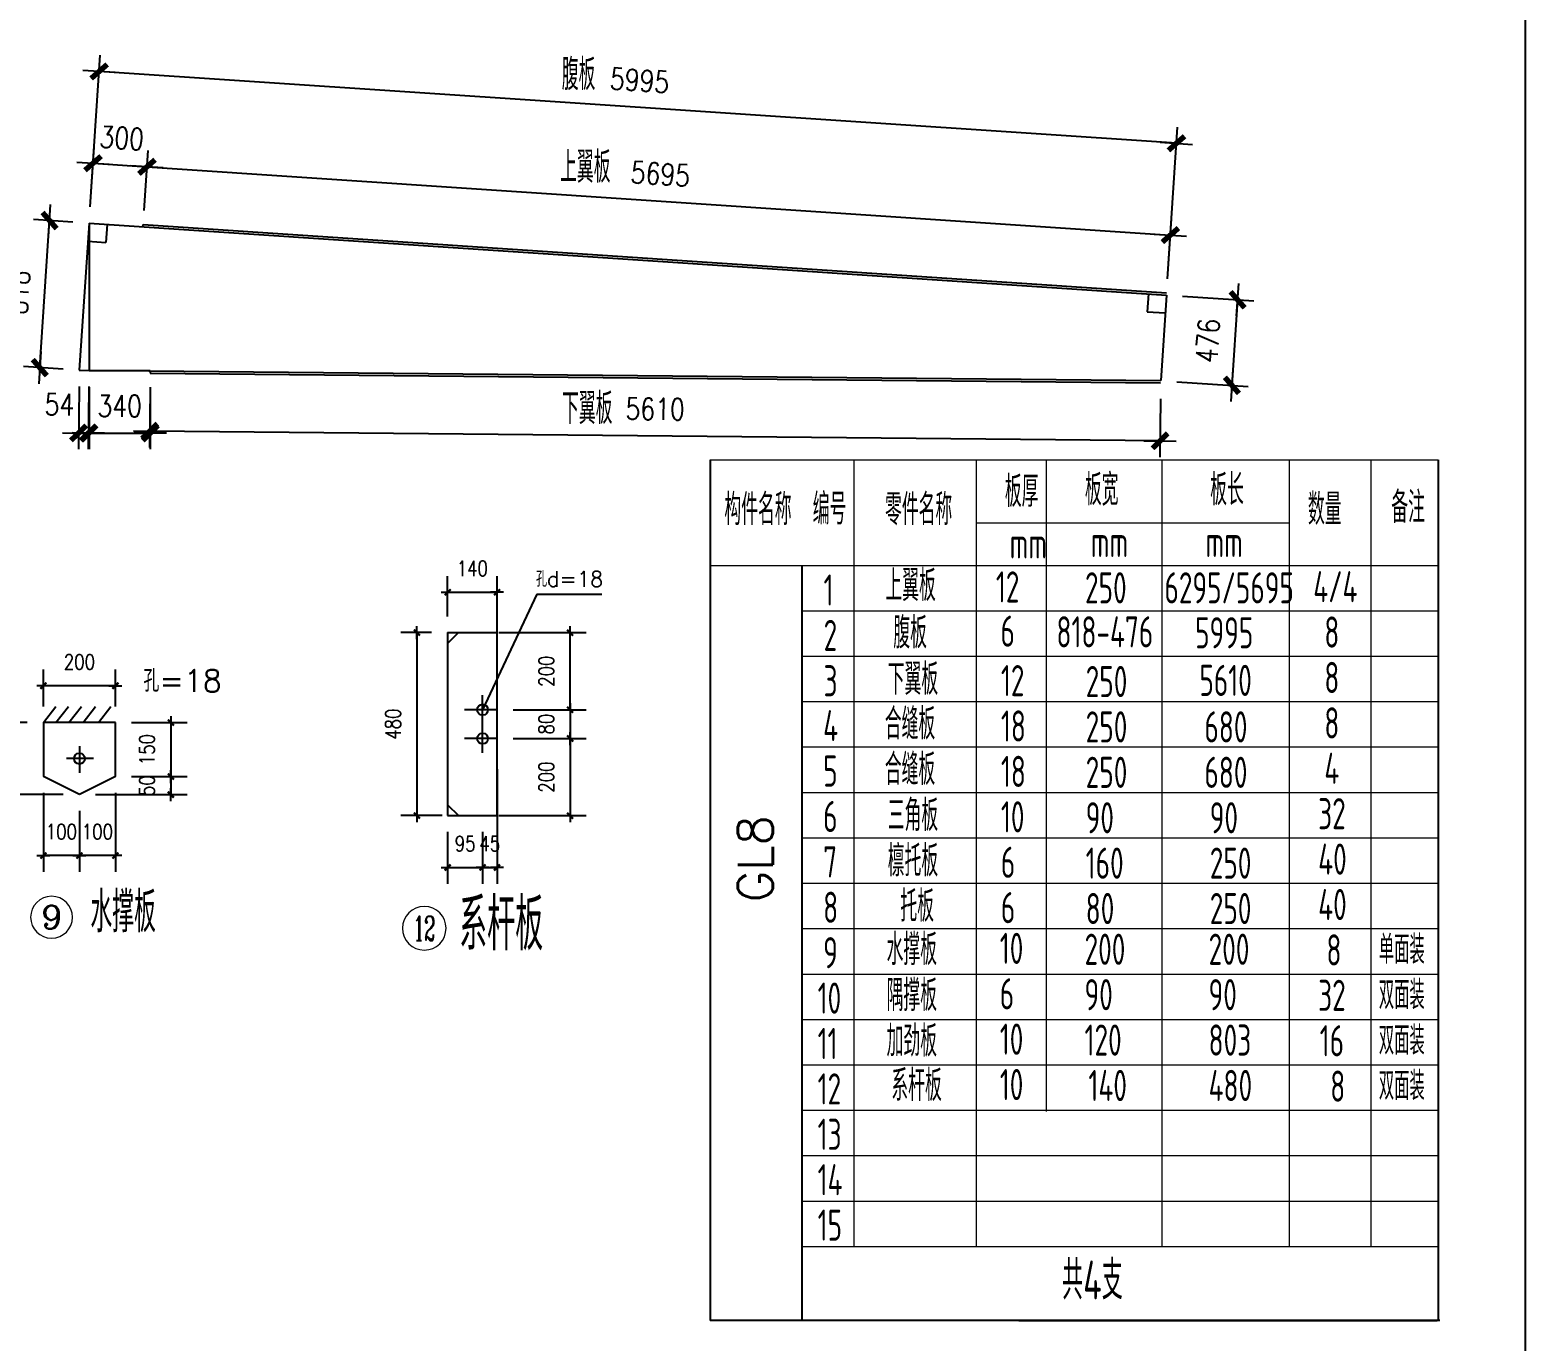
# Model space of a CAD drawing. Header units: millimetres. Extents: x 2451220 to 4527627, y -5186613 to -1639140.
# Drawn here: x 2508546 to 2516847, y -1797268 to -1789991 of the extents above; entities that cross this region are included whole.
import ezdxf
from ezdxf.enums import TextEntityAlignment as Align

# ---------------------------------------------------------------- set-up
doc = ezdxf.new("R2010")
doc.units = ezdxf.units.MM
doc.header["$LTSCALE"] = 1000
doc.header["$PDMODE"] = 34
doc.linetypes.add('CENTER', pattern=[50.8, 31.75, -6.35, 6.35, -6.35])
doc.layers.add('轴线层', color=1, linetype='CENTER', lineweight=15)
doc.layers.add('钢架', color=7, linetype='Continuous', lineweight=25)
doc.styles.add('COMPLEX', font='COMPLEX')
doc.styles.add('DIM_FONT', font='simplex.shx', dxfattribs={"width": 0.8, "bigfont": 'hztxt.shx'})
doc.styles.add('hz', font='gbenor.shx', dxfattribs={"width": 0.75, "height": 100, "bigfont": 'gbcbig.shx'})
doc.styles.get("Standard").update_dxf_attribs({"font": 'txt', "bigfont": 'gbcbig.shx'})
doc.dimstyles.new('WGH(1)', dxfattribs={"dimscale": 1.2, "dimtxt": 100, "dimasz": 0.5, "dimexe": 75, "dimexo": 75, "dimgap": 75, "dimtad": 1, "dimdec": 0, "dimzin": 0, "dimdsep": 46, "dimtxsty": 'DIM_FONT', "dimblk1": '_DIMX', "dimblk2": '_DIMX', "dimsah": 1, "dimcen": 0.09, "dimclrd": 3, "dimclre": 3, "dimclrt": 7, "dimadec": 0, "dimazin": 0, "dimtfac": 1, "dimtdec": 0, "dimtix": 1, "dimtmove": 2, "dimatfit": 3, "dimldrblk": '_DIMX', "dimfxl": 1, "dimtolj": 1, "dimtzin": 0, "dimarcsym": 0})
doc.dimstyles.new('WGH(2)', dxfattribs={"dimscale": 1.2, "dimtxt": 100, "dimasz": 0.5, "dimexe": 75, "dimexo": 75, "dimgap": 75, "dimtad": 1, "dimdec": 0, "dimlfac": 0.5, "dimzin": 0, "dimdsep": 46, "dimtxsty": 'DIM_FONT', "dimblk1": '_DIMX', "dimblk2": '_DIMX', "dimsah": 1, "dimcen": 0.09, "dimclrd": 3, "dimclre": 3, "dimclrt": 7, "dimadec": 0, "dimazin": 0, "dimtfac": 1, "dimtdec": 0, "dimtix": 1, "dimtmove": 2, "dimatfit": 3, "dimldrblk": '_DIMX', "dimfxl": 1, "dimtolj": 1, "dimtzin": 0, "dimarcsym": 0})

# ---------------------------------------------------------------- blocks, each defined once
blk = doc.blocks.new('_DIMX')
blk.add_line((-150, 0), (150, 0))
at = {"const_width": 50}
blk.add_lwpolyline([(-70, -70), (70, 70)], dxfattribs=at)
blk = doc.blocks.new('*D3052')
at = {"color": 3, "lineweight": -2}
for p, q in [((2508620.9, -1793744.9), (2508620.9, -1793540.5)), ((2509020.9, -1793744.9), (2509020.9, -1793540.5)), ((2509020.7, -1793630.5), (2508621.1, -1793630.5))]:
    blk.add_line(p, q, dxfattribs=at)
at = {"layer": 'Defpoints', "color": 0}
for p in [(2508620.9, -1793630.5), (2508620.9, -1793834.9), (2509020.9, -1793834.9)]:
    blk.add_point(p, dxfattribs=at)
at = {"color": 3, "lineweight": -2, "xscale": 0.24, "yscale": 0.24, "zscale": 0.24, "rotation": 180}
blk.add_blockref('_DIMX', (2508620.9, -1793630.5), dxfattribs=at)
at = {"color": 3, "lineweight": -2, "xscale": 0.24, "yscale": 0.24, "zscale": 0.24}
blk.add_blockref('_DIMX', (2509020.9, -1793630.5), dxfattribs=at)
at = {"color": 7, "insert": (2508820.9, -1793498.5), "char_height": 84, "attachment_point": 5, "style": 'DIM_FONT'}
blk.add_mtext('\\A1;200', dxfattribs=at)
blk = doc.blocks.new('*D3053')
at = {"color": 3, "lineweight": -2}
for p, q in [((2509110.9, -1793834.9), (2509418.5, -1793834.9)), ((2509328.5, -1793834.7), (2509328.5, -1793834.4)), ((2509328.5, -1793834.9), (2509328.5, -1794134.9)), ((2509110.9, -1794134.9), (2509418.5, -1794134.9)), ((2509328.5, -1794135.2), (2509328.5, -1794135.4))]:
    blk.add_line(p, q, dxfattribs=at)
at = {"layer": 'Defpoints', "color": 0}
for p in [(2509020.9, -1793834.9), (2509020.9, -1794134.9), (2509328.5, -1794134.9)]:
    blk.add_point(p, dxfattribs=at)
at = {"color": 3, "lineweight": -2, "xscale": 0.24, "yscale": 0.24, "zscale": 0.24}
for p, rotation in [((2509328.5, -1793834.9), 270), ((2509328.5, -1794134.9), 90)]:
    blk.add_blockref('_DIMX', p, dxfattribs=dict(at, rotation=rotation))
at = {"color": 7, "insert": (2509196.5, -1793984.9), "char_height": 84, "attachment_point": 5, "rotation": 90, "style": 'DIM_FONT'}
blk.add_mtext('\\A1;150', dxfattribs=at)
blk = doc.blocks.new('*D3054')
at = {"color": 3, "lineweight": -2}
for p, q in [((2509110.9, -1794134.9), (2509418.5, -1794134.9)), ((2509328.5, -1794134.7), (2509328.5, -1794134.4)), ((2509328.5, -1794134.9), (2509328.5, -1794234.9)), ((2508910.9, -1794234.9), (2509418.5, -1794234.9)), ((2509328.5, -1794235.2), (2509328.5, -1794235.4))]:
    blk.add_line(p, q, dxfattribs=at)
at = {"layer": 'Defpoints', "color": 0}
for p in [(2509020.9, -1794134.9), (2508820.9, -1794234.9), (2509328.5, -1794234.9)]:
    blk.add_point(p, dxfattribs=at)
at = {"color": 3, "lineweight": -2, "xscale": 0.24, "yscale": 0.24, "zscale": 0.24}
for p, rotation in [((2509328.5, -1794134.9), 270), ((2509328.5, -1794234.9), 90)]:
    blk.add_blockref('_DIMX', p, dxfattribs=dict(at, rotation=rotation))
at = {"color": 7, "insert": (2509196.5, -1794184.9), "char_height": 84, "attachment_point": 5, "rotation": 90, "style": 'DIM_FONT'}
blk.add_mtext('\\A1;50', dxfattribs=at)
blk = doc.blocks.new('*D3055')
at = {"color": 3, "lineweight": -2}
for p, q in [((2508530.9, -1793834.9), (2508242.1, -1793834.9)), ((2508332.1, -1793835.2), (2508332.1, -1794234.7)), ((2508730.9, -1794234.9), (2508242.1, -1794234.9))]:
    blk.add_line(p, q, dxfattribs=at)
at = {"layer": 'Defpoints', "color": 0}
for p in [(2508620.9, -1793834.9), (2508332.1, -1794234.9), (2508820.9, -1794234.9)]:
    blk.add_point(p, dxfattribs=at)
at = {"color": 3, "lineweight": -2, "xscale": 0.24, "yscale": 0.24, "zscale": 0.24}
for p, rotation in [((2508332.1, -1793834.9), 90), ((2508332.1, -1794234.9), 270)]:
    blk.add_blockref('_DIMX', p, dxfattribs=dict(at, rotation=rotation))
at = {"color": 7, "insert": (2508200.1, -1794034.9), "char_height": 84, "attachment_point": 5, "rotation": 90, "style": 'DIM_FONT'}
blk.add_mtext('\\A1;200', dxfattribs=at)
blk = doc.blocks.new('*D990')
at = {"color": 3, "lineweight": -2}
for p, q in [((2509020.9, -1794224.9), (2509020.9, -1794662.6)), ((2508820.9, -1794324.9), (2508820.9, -1794662.6)), ((2508820.7, -1794572.6), (2508820.4, -1794572.6)), ((2509020.9, -1794572.6), (2508820.9, -1794572.6)), ((2509021.1, -1794572.6), (2509021.4, -1794572.6))]:
    blk.add_line(p, q, dxfattribs=at)
at = {"layer": 'Defpoints', "color": 0}
for p in [(2509020.9, -1794134.9), (2508820.9, -1794234.9), (2508820.9, -1794572.6)]:
    blk.add_point(p, dxfattribs=at)
at = {"color": 3, "lineweight": -2, "xscale": 0.24, "yscale": 0.24, "zscale": 0.24}
blk.add_blockref('_DIMX', (2508820.9, -1794572.6), dxfattribs=at)
at = {"color": 3, "lineweight": -2, "xscale": 0.24, "yscale": 0.24, "zscale": 0.24, "rotation": 180}
blk.add_blockref('_DIMX', (2509020.9, -1794572.6), dxfattribs=at)
at = {"color": 7, "insert": (2508920.9, -1794440.6), "char_height": 84, "attachment_point": 5, "style": 'DIM_FONT'}
blk.add_mtext('\\A1;100', dxfattribs=at)
blk = doc.blocks.new('*D991')
at = {"color": 3, "lineweight": -2}
for p, q in [((2508620.9, -1794224.9), (2508620.9, -1794662.6)), ((2508820.9, -1794324.9), (2508820.9, -1794662.6)), ((2508620.7, -1794572.6), (2508620.4, -1794572.6)), ((2508820.9, -1794572.6), (2508620.9, -1794572.6)), ((2508821.1, -1794572.6), (2508821.4, -1794572.6))]:
    blk.add_line(p, q, dxfattribs=at)
at = {"layer": 'Defpoints', "color": 0}
for p in [(2508620.9, -1794134.9), (2508820.9, -1794234.9), (2508620.9, -1794572.6)]:
    blk.add_point(p, dxfattribs=at)
at = {"color": 3, "lineweight": -2, "xscale": 0.24, "yscale": 0.24, "zscale": 0.24}
blk.add_blockref('_DIMX', (2508620.9, -1794572.6), dxfattribs=at)
at = {"color": 3, "lineweight": -2, "xscale": 0.24, "yscale": 0.24, "zscale": 0.24, "rotation": 180}
blk.add_blockref('_DIMX', (2508820.9, -1794572.6), dxfattribs=at)
at = {"color": 7, "insert": (2508720.9, -1794440.6), "char_height": 84, "attachment_point": 5, "style": 'DIM_FONT'}
blk.add_mtext('\\A1;100', dxfattribs=at)
blk = doc.blocks.new('轴线标号')
at = {"lineweight": 13}
blk.add_circle((0, 0), 0.5, dxfattribs=at)
at = {"layer": '钢架', "lineweight": 13, "style": 'COMPLEX', "width": 1.041667}
blk.add_attdef('A', text='', height=0.56, dxfattribs=at).set_placement((-0.25, -0.28), (0.25, -0.28), align=Align.FIT)
blk = doc.blocks.new('*D992')
at = {"color": 3, "lineweight": -2}
for p, q in [((2510775.3, -1793335.8), (2510604.5, -1793335.8)), ((2510694.5, -1793336.1), (2510694.5, -1794351.2)), ((2510835.3, -1794351.5), (2510604.5, -1794351.5))]:
    blk.add_line(p, q, dxfattribs=at)
at = {"layer": 'Defpoints', "color": 0}
for p in [(2510865.3, -1793335.8), (2510694.5, -1794351.5), (2510925.3, -1794351.5)]:
    blk.add_point(p, dxfattribs=at)
at = {"color": 3, "lineweight": -2, "xscale": 0.24, "yscale": 0.24, "zscale": 0.24}
for p, rotation in [((2510694.5, -1793335.8), 90), ((2510694.5, -1794351.5), 270)]:
    blk.add_blockref('_DIMX', p, dxfattribs=dict(at, rotation=rotation))
at = {"color": 7, "insert": (2510562.5, -1793843.6), "char_height": 84, "attachment_point": 5, "rotation": 90, "style": 'DIM_FONT'}
blk.add_mtext('\\A1;480', dxfattribs=at)
blk = doc.blocks.new('*D993')
at = {"color": 3, "lineweight": -2}
for p, q in [((2510865.3, -1794441.5), (2510865.3, -1794729.2)), ((2511059.3, -1794441.5), (2511059.3, -1794729.2)), ((2510865, -1794639.2), (2510864.8, -1794639.2)), ((2510865.3, -1794639.2), (2511059.3, -1794639.2)), ((2511059.5, -1794639.2), (2511059.8, -1794639.2))]:
    blk.add_line(p, q, dxfattribs=at)
at = {"layer": 'Defpoints', "color": 0}
for p in [(2510865.3, -1794351.5), (2511059.3, -1794351.5), (2511059.3, -1794639.2)]:
    blk.add_point(p, dxfattribs=at)
at = {"color": 3, "lineweight": -2, "xscale": 0.24, "yscale": 0.24, "zscale": 0.24}
blk.add_blockref('_DIMX', (2510865.3, -1794639.2), dxfattribs=at)
at = {"color": 3, "lineweight": -2, "xscale": 0.24, "yscale": 0.24, "zscale": 0.24, "rotation": 180}
blk.add_blockref('_DIMX', (2511059.3, -1794639.2), dxfattribs=at)
at = {"color": 7, "insert": (2510962.3, -1794507.2), "char_height": 84, "attachment_point": 5, "style": 'DIM_FONT'}
blk.add_mtext('\\A1;95', dxfattribs=at)
blk = doc.blocks.new('*D3056')
at = {"color": 3, "lineweight": -2}
for p, q in [((2511229.3, -1793763.6), (2511635.1, -1793763.6)), ((2511545.1, -1793763.4), (2511545.1, -1793763.2)), ((2511545.1, -1793763.6), (2511545.1, -1793923.6)), ((2511229.3, -1793923.6), (2511635.1, -1793923.6)), ((2511545.1, -1793923.9), (2511545.1, -1793924.1))]:
    blk.add_line(p, q, dxfattribs=at)
at = {"layer": 'Defpoints', "color": 0}
for p in [(2511139.3, -1793763.6), (2511139.3, -1793923.6), (2511545.1, -1793923.6)]:
    blk.add_point(p, dxfattribs=at)
at = {"color": 3, "lineweight": -2, "xscale": 0.24, "yscale": 0.24, "zscale": 0.24}
for p, rotation in [((2511545.1, -1793763.6), 270), ((2511545.1, -1793923.6), 90)]:
    blk.add_blockref('_DIMX', p, dxfattribs=dict(at, rotation=rotation))
at = {"color": 7, "insert": (2511413.1, -1793843.6), "char_height": 84, "attachment_point": 5, "rotation": 90, "style": 'DIM_FONT'}
blk.add_mtext('\\A1;80', dxfattribs=at)
blk = doc.blocks.new('*D994')
at = {"color": 3, "lineweight": -2}
for p, q in [((2511319.3, -1793923.6), (2511635.1, -1793923.6)), ((2511545.1, -1793923.9), (2511545.1, -1794351.2)), ((2511149.3, -1794351.5), (2511635.1, -1794351.5))]:
    blk.add_line(p, q, dxfattribs=at)
at = {"layer": 'Defpoints', "color": 0}
for p in [(2511229.3, -1793923.6), (2511059.3, -1794351.5), (2511545.1, -1794351.5)]:
    blk.add_point(p, dxfattribs=at)
at = {"color": 3, "lineweight": -2, "xscale": 0.24, "yscale": 0.24, "zscale": 0.24}
for p, rotation in [((2511545.1, -1793923.6), 90), ((2511545.1, -1794351.5), 270)]:
    blk.add_blockref('_DIMX', p, dxfattribs=dict(at, rotation=rotation))
at = {"color": 7, "insert": (2511413.1, -1794137.5), "char_height": 84, "attachment_point": 5, "rotation": 90, "style": 'DIM_FONT'}
blk.add_mtext('\\A1;200', dxfattribs=at)
blk = doc.blocks.new('*D995')
at = {"color": 3, "lineweight": -2}
for p, q in [((2510865.3, -1793245.8), (2510865.3, -1793021.6)), ((2511139.3, -1793565.8), (2511139.3, -1793021.6)), ((2510865, -1793111.6), (2510864.8, -1793111.6)), ((2510865.3, -1793111.6), (2511139.3, -1793111.6)), ((2511139.5, -1793111.6), (2511139.8, -1793111.6))]:
    blk.add_line(p, q, dxfattribs=at)
at = {"layer": 'Defpoints', "color": 0}
for p in [(2511139.3, -1793111.6), (2510865.3, -1793335.8), (2511139.3, -1793655.8)]:
    blk.add_point(p, dxfattribs=at)
at = {"color": 3, "lineweight": -2, "xscale": 0.24, "yscale": 0.24, "zscale": 0.24}
blk.add_blockref('_DIMX', (2510865.3, -1793111.6), dxfattribs=at)
at = {"color": 3, "lineweight": -2, "xscale": 0.24, "yscale": 0.24, "zscale": 0.24, "rotation": 180}
blk.add_blockref('_DIMX', (2511139.3, -1793111.6), dxfattribs=at)
at = {"color": 7, "insert": (2511002.3, -1792979.6), "char_height": 84, "attachment_point": 5, "style": 'DIM_FONT'}
blk.add_mtext('\\A1;140', dxfattribs=at)
blk = doc.blocks.new('*D996')
at = {"color": 3, "lineweight": -2}
for p, q in [((2511149.3, -1793335.8), (2511635.1, -1793335.8)), ((2511545.1, -1793763.4), (2511545.1, -1793336.1)), ((2511419.3, -1793763.6), (2511635.1, -1793763.6))]:
    blk.add_line(p, q, dxfattribs=at)
at = {"layer": 'Defpoints', "color": 0}
for p in [(2511059.3, -1793335.8), (2511545.1, -1793335.8), (2511329.3, -1793763.6)]:
    blk.add_point(p, dxfattribs=at)
at = {"color": 3, "lineweight": -2, "xscale": 0.24, "yscale": 0.24, "zscale": 0.24}
for p, rotation in [((2511545.1, -1793335.8), 90), ((2511545.1, -1793763.6), 270)]:
    blk.add_blockref('_DIMX', p, dxfattribs=dict(at, rotation=rotation))
at = {"color": 7, "insert": (2511413.1, -1793549.7), "char_height": 84, "attachment_point": 5, "rotation": 90, "style": 'DIM_FONT'}
blk.add_mtext('\\A1;200', dxfattribs=at)
blk = doc.blocks.new('*D997')
at = {"color": 3, "lineweight": -2}
for p, q in [((2511139.3, -1794093.6), (2511139.3, -1794729.2)), ((2511059.3, -1794441.5), (2511059.3, -1794729.2)), ((2511059, -1794639.2), (2511058.8, -1794639.2)), ((2511059.3, -1794639.2), (2511139.3, -1794639.2)), ((2511139.5, -1794639.2), (2511139.8, -1794639.2))]:
    blk.add_line(p, q, dxfattribs=at)
at = {"layer": 'Defpoints', "color": 0}
for p in [(2511139.3, -1794003.6), (2511059.3, -1794351.5), (2511139.3, -1794639.2)]:
    blk.add_point(p, dxfattribs=at)
at = {"color": 3, "lineweight": -2, "xscale": 0.24, "yscale": 0.24, "zscale": 0.24}
blk.add_blockref('_DIMX', (2511059.3, -1794639.2), dxfattribs=at)
at = {"color": 3, "lineweight": -2, "xscale": 0.24, "yscale": 0.24, "zscale": 0.24, "rotation": 180}
blk.add_blockref('_DIMX', (2511139.3, -1794639.2), dxfattribs=at)
at = {"color": 7, "insert": (2511099.3, -1794507.2), "char_height": 84, "attachment_point": 5, "style": 'DIM_FONT'}
blk.add_mtext('\\A1;45', dxfattribs=at)
blk = doc.blocks.new('*D3064')
at = {"color": 3, "lineweight": -2}
for p, q in [((2508874.4, -1791973.3), (2508874.4, -1792318)), ((2509214.4, -1791973.3), (2509214.4, -1792318)), ((2508873.8, -1792228), (2508873.2, -1792228)), ((2508874.4, -1792228), (2509214.4, -1792228)), ((2509215, -1792228), (2509215.6, -1792228))]:
    blk.add_line(p, q, dxfattribs=at)
at = {"layer": 'Defpoints', "color": 0}
for p in [(2508874.4, -1791883.3), (2509214.4, -1791883.3), (2509214.4, -1792228)]:
    blk.add_point(p, dxfattribs=at)
at = {"color": 3, "lineweight": -2, "xscale": 0.6, "yscale": 0.6, "zscale": 0.6}
blk.add_blockref('_DIMX', (2508874.4, -1792228), dxfattribs=at)
at = {"color": 3, "lineweight": -2, "xscale": 0.6, "yscale": 0.6, "zscale": 0.6, "rotation": 180}
blk.add_blockref('_DIMX', (2509214.4, -1792228), dxfattribs=at)
at = {"color": 7, "insert": (2509044.4, -1792078), "char_height": 120, "attachment_point": 5, "style": 'DIM_FONT'}
blk.add_mtext('\\A1;340', dxfattribs=at)
blk = doc.blocks.new('*D3065')
at = {"color": 3, "lineweight": -2}
for p, q in [((2514945.4, -1791468), (2515340.8, -1791494.4)), ((2515251, -1791489), (2515219.4, -1791962.7)), ((2514913.7, -1791943), (2515309.2, -1791969.3))]:
    blk.add_line(p, q, dxfattribs=at)
at = {"layer": 'Defpoints', "color": 0}
for p in [(2514855.6, -1791462.1), (2514823.9, -1791937), (2515219.4, -1791963.3)]:
    blk.add_point(p, dxfattribs=at)
at = {"color": 3, "lineweight": -2, "xscale": 0.6, "yscale": 0.6, "zscale": 0.6}
for p, rotation in [((2515251, -1791488.4), 86.18592516559784), ((2515219.4, -1791963.3), 266.1859251655978)]:
    blk.add_blockref('_DIMX', p, dxfattribs=dict(at, rotation=rotation))
at = {"color": 7, "insert": (2515085.5, -1791715.9), "char_height": 120, "attachment_point": 5, "rotation": 86.18593, "style": 'DIM_FONT'}
blk.add_mtext('\\A1;476', dxfattribs=at)
blk = doc.blocks.new('*D3066')
at = {"color": 3, "lineweight": -2}
for p, q in [((2509213.5, -1791985.3), (2509210.4, -1792307.8)), ((2514823, -1792039), (2514819.9, -1792361.5)), ((2514820.1, -1792271.5), (2509211.9, -1792217.8))]:
    blk.add_line(p, q, dxfattribs=at)
at = {"layer": 'Defpoints', "color": 0}
for p in [(2509214.4, -1791895.3), (2514823.8, -1791949), (2509211.3, -1792217.8)]:
    blk.add_point(p, dxfattribs=at)
at = {"color": 3, "lineweight": -2, "xscale": 0.6, "yscale": 0.6, "zscale": 0.6}
for p, rotation in [((2509211.3, -1792217.8), 179.4514999226329), ((2514820.7, -1792271.5), 359.451499922633)]:
    blk.add_blockref('_DIMX', p, dxfattribs=dict(at, rotation=rotation))
at = {"color": 7, "insert": (2512017.4, -1792094.7), "char_height": 120, "attachment_point": 5, "rotation": 359.4515, "style": 'DIM_FONT'}
blk.add_mtext('\\A1;5610', dxfattribs=at)
blk = doc.blocks.new('*D3067')
at = {"color": 3, "lineweight": -2}
for p, q in [((2508819.1, -1791969.5), (2508815.8, -1792317.5)), ((2508873.5, -1791970), (2508870.2, -1792318)), ((2508816, -1792227.4), (2508815.4, -1792227.4)), ((2508871, -1792228), (2508816.6, -1792227.5)), ((2508871.6, -1792228), (2508872.2, -1792228))]:
    blk.add_line(p, q, dxfattribs=at)
at = {"layer": 'Defpoints', "color": 0}
for p in [(2508819.9, -1791879.5), (2508874.4, -1791880), (2508816.6, -1792227.5)]:
    blk.add_point(p, dxfattribs=at)
at = {"color": 3, "lineweight": -2, "xscale": 0.6, "yscale": 0.6, "zscale": 0.6}
for p, rotation in [((2508816.6, -1792227.5), 359.4514999228661), ((2508871, -1792228), 179.4514999228661)]:
    blk.add_blockref('_DIMX', p, dxfattribs=dict(at, rotation=rotation))
at = {"color": 7, "insert": (2508710.1, -1792070), "char_height": 120, "attachment_point": 5, "rotation": 359.4515, "style": 'DIM_FONT'}
blk.add_mtext('\\A1;54', dxfattribs=at)
blk = doc.blocks.new('*D3068')
at = {"color": 3, "lineweight": -2}
for p, q in [((2508880.3, -1790973.5), (2508902.5, -1790640.8)), ((2509179.7, -1790993.5), (2509201.9, -1790660.8)), ((2508895.9, -1790730.6), (2508895.3, -1790730.5)), ((2508896.5, -1790730.6), (2509195.9, -1790750.6)), ((2509196.5, -1790750.6), (2509197.1, -1790750.7))]:
    blk.add_line(p, q, dxfattribs=at)
at = {"layer": 'Defpoints', "color": 0}
for p in [(2509195.9, -1790750.6), (2508874.4, -1791063.3), (2509173.7, -1791083.3)]:
    blk.add_point(p, dxfattribs=at)
at = {"color": 3, "lineweight": -2, "xscale": 0.6, "yscale": 0.6, "zscale": 0.6}
for p, rotation in [((2508896.5, -1790730.6), 356.185925167159), ((2509195.9, -1790750.6), 176.185925167159)]:
    blk.add_blockref('_DIMX', p, dxfattribs=dict(at, rotation=rotation))
at = {"color": 7, "insert": (2509056.2, -1790590.9), "char_height": 120, "attachment_point": 5, "rotation": 356.18593, "style": 'DIM_FONT'}
blk.add_mtext('\\A1;300', dxfattribs=at)
blk = doc.blocks.new('*D3069')
at = {"color": 3, "lineweight": -2}
for p, q in [((2509179.7, -1790993.5), (2509201.9, -1790660.8)), ((2509196.5, -1790750.6), (2514877.2, -1791129.3)), ((2514861.6, -1791372.3), (2514883.8, -1791039.6))]:
    blk.add_line(p, q, dxfattribs=at)
at = {"layer": 'Defpoints', "color": 0}
for p in [(2509173.7, -1791083.3), (2514877.8, -1791129.4), (2514855.6, -1791462.1)]:
    blk.add_point(p, dxfattribs=at)
at = {"color": 3, "lineweight": -2, "xscale": 0.6, "yscale": 0.6, "zscale": 0.6}
for p, rotation in [((2509195.9, -1790750.6), 176.1859251763582), ((2514877.8, -1791129.4), 356.1859251763582)]:
    blk.add_blockref('_DIMX', p, dxfattribs=dict(at, rotation=rotation))
at = {"color": 7, "insert": (2512046.8, -1790790.3), "char_height": 120, "attachment_point": 5, "rotation": 356.18593, "style": 'DIM_FONT'}
blk.add_mtext('\\A1;5695', dxfattribs=at)
blk = doc.blocks.new('*D3070')
at = {"color": 3, "lineweight": -2}
for p, q in [((2508880.3, -1790973.5), (2508936.5, -1790131.5)), ((2514911.1, -1790620), (2508931.1, -1790221.3)), ((2514861.6, -1791372.3), (2514917.7, -1790530.2))]:
    blk.add_line(p, q, dxfattribs=at)
at = {"layer": 'Defpoints', "color": 0}
for p in [(2508930.5, -1790221.3), (2508874.4, -1791063.3), (2514855.6, -1791462.1)]:
    blk.add_point(p, dxfattribs=at)
at = {"color": 3, "lineweight": -2, "xscale": 0.6, "yscale": 0.6, "zscale": 0.6}
for p, rotation in [((2508930.5, -1790221.3), 176.1859251657233), ((2514911.7, -1790620), 356.1859251657233)]:
    blk.add_blockref('_DIMX', p, dxfattribs=dict(at, rotation=rotation))
at = {"color": 7, "insert": (2511931.1, -1790271), "char_height": 120, "attachment_point": 5, "rotation": 356.18593, "style": 'DIM_FONT'}
blk.add_mtext('\\A1;5995', dxfattribs=at)
blk = doc.blocks.new('*D3071')
at = {"color": 3, "lineweight": -2}
for p, q in [((2508784.6, -1791057.3), (2508565.4, -1791042.7)), ((2508600.8, -1791864.3), (2508655.2, -1791049.3)), ((2508730.1, -1791873.5), (2508511, -1791858.9))]:
    blk.add_line(p, q, dxfattribs=at)
at = {"layer": 'Defpoints', "color": 0}
for p in [(2508655.2, -1791048.7), (2508874.4, -1791063.3), (2508819.9, -1791879.5)]:
    blk.add_point(p, dxfattribs=at)
at = {"color": 3, "lineweight": -2, "xscale": 0.6, "yscale": 0.6, "zscale": 0.6}
for p, rotation in [((2508655.2, -1791048.7), 86.18592516563372), ((2508600.8, -1791864.9), 266.1859251656337)]:
    blk.add_blockref('_DIMX', p, dxfattribs=dict(at, rotation=rotation))
at = {"color": 7, "insert": (2508478.3, -1791446.8), "char_height": 120, "attachment_point": 5, "rotation": 86.18593, "style": 'DIM_FONT'}
blk.add_mtext('\\A1;818', dxfattribs=at)

msp = doc.modelspace()

# ---------------------------------------------------------------- linework, layer by layer
for p, q in [((2508874.4, -1791063.3), (2508819.9, -1791879.5)), ((2508874.4, -1791063.3), (2514855.6, -1791462.1)), ((2508874.4, -1791063.3), (2508874.4, -1791883.3)), ((2508974.1, -1791070), (2508967.5, -1791169.7)), ((2509173.7, -1791083.3), (2509174.5, -1791071.3)), ((2509174.5, -1791071.3), (2514856.4, -1791450.1)), ((2508867.7, -1791163.1), (2508967.5, -1791169.7)), ((2514755.8, -1791455.4), (2514749.2, -1791555.2)), ((2514855.6, -1791462.1), (2514823.9, -1791937)), ((2514749.2, -1791555.2), (2514848.9, -1791561.8)), ((2508819.9, -1791879.5), (2514823.9, -1791937)), ((2509214.4, -1791883.3), (2509214.2, -1791895.3)), ((2509214.4, -1791895.3), (2514823.8, -1791949)), ((2516365, -1792376), (2516365, -1797153)), ((2511360.9, -1793122.7), (2511059.3, -1793763.6)), ((2511360.9, -1793122.7), (2511720.9, -1793122.7)), ((2510865.3, -1793335.8), (2510865.3, -1794351.5)), ((2510865.3, -1793335.8), (2511139.2, -1793335.8)), ((2510865.3, -1793395.8), (2510925.3, -1793335.8)), ((2511139.3, -1794351.4), (2511139.3, -1793335.9)), ((2511059.3, -1794003.6), (2511059.3, -1793683.6)), ((2508620.9, -1793834.9), (2508690.6, -1793745.3)), ((2508690.5, -1793834.9), (2508760.3, -1793745.3)), ((2508762.6, -1793834.9), (2508832.3, -1793745.3)), ((2508841.4, -1793834.9), (2508911.1, -1793745.3)), ((2508926.3, -1793834.9), (2508996.1, -1793745.3)), ((2511139.3, -1793763.6), (2510959.3, -1793763.6)), ((2509020.9, -1793834.9), (2508620.9, -1793834.9)), ((2508620.9, -1793834.9), (2508620.9, -1794134.9)), ((2509020.9, -1794034.9), (2509020.9, -1793834.9)), ((2509020.9, -1794134.9), (2509020.9, -1793834.9)), ((2511139.3, -1793923.6), (2510959.3, -1793923.6)), ((2508899.7, -1794034.9), (2508749.3, -1794034.9)), ((2508820.9, -1793966.2), (2508820.9, -1794112.9)), ((2508820.9, -1794234.9), (2508620.9, -1794134.9)), ((2509020.9, -1794134.9), (2508820.9, -1794234.9)), ((2510865.3, -1794291.5), (2510925.3, -1794351.5)), ((2510865.3, -1794351.5), (2511139.2, -1794351.5)), ((2514035.6, -1797153), (2516358.9, -1797153)), ((2514035.6, -1797153), (2516358.9, -1797153)), ((2514435.7, -1797153), (2516358.9, -1797153)), ((2514435.7, -1797153), (2516358.9, -1797153)), ((2514435.7, -1797153), (2516358.9, -1797153)), ((2514435.7, -1797153), (2516358.9, -1797153))]:
    msp.add_line(p, q)
at = {"color": 2}
msp.add_line((2509214.4, -1791883.3), (2508874.4, -1791883.3), dxfattribs=at)
at = {"color": 1}
for p, q in [((2512322.8, -1792376), (2512322.8, -1797153)), ((2512834.2, -1797153), (2512834.2, -1792962.3))]:
    msp.add_line(p, q, dxfattribs=at)
at = {"lineweight": -3}
msp.add_line((2516373.8, -1797153), (2512322.8, -1797153), dxfattribs=at)
msp.add_lwpolyline([(2500480.2, -1785986.7), (2516847.2, -1785986.7), (2516847.2, -1797731), (2500480.2, -1797731)], close=True)
for centre in [(2511059.3, -1793763.6), (2511059.3, -1793923.6), (2508820.9, -1794034.9)]:
    msp.add_circle(centre, 30)
for centre, start, end in [((2511139.2, -1793335.9), 0, 90), ((2511139.2, -1794351.4), 270, 0)]:
    msp.add_arc(centre, 0.1, start, end)
at = {"layer": '钢架', "lineweight": 13}
for p, q in [((2512322.8, -1792376), (2516365, -1792376)), ((2513119.8, -1792376), (2513119.8, -1796742.3)), ((2513800.1, -1792376), (2513800.1, -1796742.3)), ((2514188.6, -1792376), (2514188.6, -1795993)), ((2514188.6, -1792376), (2514188.6, -1795993)), ((2514829.8, -1792376), (2514829.8, -1796742.3)), ((2515538, -1792376), (2515538, -1796742.3)), ((2515991, -1792376), (2515991, -1796742.3)), ((2513800.1, -1792726.7), (2515538, -1792726.7)), ((2512322.8, -1792962.3), (2516365, -1792962.3)), ((2512834.2, -1793214.3), (2516365, -1793214.3)), ((2512834.2, -1793466.3), (2516365, -1793466.3)), ((2512834.2, -1793718.3), (2516365, -1793718.3)), ((2512834.2, -1793718.3), (2516365, -1793718.3)), ((2512834.2, -1793970.3), (2516365, -1793970.3)), ((2512834.2, -1794222.3), (2516365, -1794222.3)), ((2512834.2, -1794474.3), (2516365, -1794474.3)), ((2512834.2, -1794726.3), (2516365, -1794726.3)), ((2512834.2, -1794978.3), (2516365, -1794978.3)), ((2513800.1, -1794978.3), (2513800.1, -1795230.3)), ((2513800.1, -1794978.3), (2513800.1, -1795230.3)), ((2513800.1, -1794978.3), (2513800.1, -1795230.3)), ((2514188.6, -1794978.3), (2514188.6, -1795230.3)), ((2514188.6, -1794978.3), (2514188.6, -1795230.3)), ((2514188.6, -1794978.3), (2514188.6, -1795230.3)), ((2514188.6, -1794978.3), (2514188.6, -1795230.3)), ((2514188.6, -1794978.3), (2514188.6, -1795230.3)), ((2514188.6, -1794978.3), (2514188.6, -1795230.3)), ((2514829.8, -1794978.3), (2514829.8, -1795230.3)), ((2514829.8, -1794978.3), (2514829.8, -1795230.3)), ((2514829.8, -1794978.3), (2514829.8, -1795230.3)), ((2515538, -1794978.3), (2515538, -1795230.3)), ((2515538, -1794978.3), (2515538, -1795230.3)), ((2515538, -1794978.3), (2515538, -1795230.3)), ((2512834.2, -1795230.3), (2516365, -1795230.3)), ((2513800.1, -1795230.3), (2513800.1, -1795482.3)), ((2513800.1, -1795230.3), (2513800.1, -1795482.3)), ((2513800.1, -1795230.3), (2513800.1, -1795482.3)), ((2514188.6, -1795230.3), (2514188.6, -1795482.3)), ((2514188.6, -1795230.3), (2514188.6, -1795482.3)), ((2514188.6, -1795230.3), (2514188.6, -1795482.3)), ((2514188.6, -1795230.3), (2514188.6, -1795482.3)), ((2514188.6, -1795230.3), (2514188.6, -1795482.3)), ((2514188.6, -1795230.3), (2514188.6, -1795482.3)), ((2514829.8, -1795230.3), (2514829.8, -1795482.3)), ((2514829.8, -1795230.3), (2514829.8, -1795482.3)), ((2514829.8, -1795230.3), (2514829.8, -1795482.3)), ((2515538, -1795230.3), (2515538, -1795482.3)), ((2515538, -1795230.3), (2515538, -1795482.3)), ((2515538, -1795230.3), (2515538, -1795482.3)), ((2512834.2, -1795482.3), (2516365, -1795482.3)), ((2513800.1, -1795482.3), (2513800.1, -1796238.3)), ((2513800.1, -1795482.3), (2513800.1, -1796238.3)), ((2513800.1, -1795482.3), (2513800.1, -1796238.3)), ((2514188.6, -1795482.3), (2514188.6, -1795741)), ((2514188.6, -1795482.3), (2514188.6, -1795741)), ((2514188.6, -1795482.3), (2514188.6, -1795741)), ((2514188.6, -1795482.3), (2514188.6, -1795741)), ((2514188.6, -1795482.3), (2514188.6, -1795741)), ((2514188.6, -1795482.3), (2514188.6, -1795741)), ((2514829.8, -1795482.3), (2514829.8, -1796238.3)), ((2514829.8, -1795482.3), (2514829.8, -1796238.3)), ((2514829.8, -1795482.3), (2514829.8, -1796238.3)), ((2515538, -1795482.3), (2515538, -1796238.3)), ((2515538, -1795482.3), (2515538, -1796238.3)), ((2515538, -1795482.3), (2515538, -1796238.3)), ((2512834.2, -1795734.3), (2516365, -1795734.3)), ((2512834.2, -1795734.3), (2516365, -1795734.3)), ((2512834.2, -1795734.3), (2516365, -1795734.3)), ((2512834.2, -1795734.3), (2516365, -1795734.3)), ((2512834.2, -1795734.3), (2516365, -1795734.3)), ((2514188.6, -1795734.3), (2514188.6, -1795993)), ((2514188.6, -1795734.3), (2514188.6, -1795993)), ((2514188.6, -1795734.3), (2514188.6, -1795993)), ((2514188.6, -1795734.3), (2514188.6, -1795993)), ((2514188.6, -1795734.3), (2514188.6, -1795993)), ((2514188.6, -1795734.3), (2514188.6, -1795993)), ((2512834.2, -1795986.3), (2516365, -1795986.3)), ((2512834.2, -1795986.3), (2516365, -1795986.3)), ((2512834.2, -1795986.3), (2516365, -1795986.3)), ((2512834.2, -1795986.3), (2516365, -1795986.3)), ((2512834.2, -1795986.3), (2516365, -1795986.3)), ((2512834.2, -1796238.3), (2516365, -1796238.3)), ((2512834.2, -1796490.3), (2516365, -1796490.3)), ((2512834.2, -1796490.3), (2516365, -1796490.3)), ((2512834.2, -1796490.3), (2516365, -1796490.3)), ((2512834.2, -1796490.3), (2516365, -1796490.3)), ((2512834.2, -1796490.3), (2516365, -1796490.3)), ((2512834.2, -1796742.3), (2516365, -1796742.3)), ((2512834.2, -1796742.3), (2516365, -1796742.3)), ((2512834.2, -1796742.3), (2516365, -1796742.3)), ((2512834.2, -1796742.3), (2516365, -1796742.3))]:
    msp.add_line(p, q, dxfattribs=at)

# ---------------------------------------------------------------- block references
ref = msp.add_blockref('轴线标号', (2508666.1, -1794915.2), dxfattribs=dict(xscale=-232.4988107294776, yscale=232.4988107294776, zscale=232.4988107293054))
ref.add_attrib('A', '9', dxfattribs={"layer": '钢架', "lineweight": 13, "height": 130.2, "style": 'COMPLEX', "width": 1.339286}).set_placement((2508608, -1794980.3), (2508724.2, -1794980.3), align=Align.FIT)
ref = msp.add_blockref('轴线标号', (2510735.6, -1794976.4), dxfattribs=dict(xscale=-242.1862611761317, yscale=242.1862611761317, zscale=242.1862611763598))
ref.add_attrib('A', '12', dxfattribs={"layer": '钢架', "lineweight": 13, "height": 135.62, "style": 'COMPLEX', "width": 0.646552}).set_placement((2510675.1, -1795044.2), (2510796.2, -1795044.2), align=Align.FIT)

# ---------------------------------------------------------------- texts
at = {"insert": (2510929.2, -1794810.4), "char_height": 288, "width": 1180.292, "attachment_point": 1, "style": 'hz'}
msp.add_mtext('系杆板', dxfattribs=at)
at = {"layer": '轴线层', "color": 0, "linetype": 'ByBlock', "insert": (2511355.2, -1792995.2), "char_height": 85.75, "attachment_point": 1}
msp.add_mtext_dynamic_manual_height_columns('孔d=18', width=1506.743, gutter_width=12.5, heights=[336], dxfattribs=at).dxf.set("width", 1054.72)
at = {"layer": '轴线层', "color": 4, "linetype": 'ByBlock', "insert": (2509176.4, -1793541.4), "char_height": 122.5, "attachment_point": 1}
msp.add_mtext_dynamic_manual_height_columns('孔=18', width=1506.743, gutter_width=12.5, heights=[336], dxfattribs=at)
at = {"layer": '轴线层', "color": 4, "linetype": 'ByBlock', "insert": (2512475.6, -1794832.1), "char_height": 194.4, "attachment_point": 1, "rotation": 90}
msp.add_mtext_dynamic_manual_height_columns('GL8', width=1139.904, gutter_width=12.5, heights=[0], dxfattribs=at)
at = {"layer": '钢架', "lineweight": 13, "attachment_point": 1, "style": 'hz'}
for s, insert, char_height, width in [('腹板', (2511498.8, -1790151.8), 172.8, 708.175), ('上翼板', (2511489.6, -1790665.7), 172.8, 708.175), ('下翼板', (2511500.6, -1792005.1), 172.8, 708.175), ('板厚', (2513958.8, -1792465.9), 172.8, 708.175), ('板宽', (2514403.2, -1792456.1), 172.8, 708.175), ('板长', (2515098.8, -1792456.1), 172.8, 708.175), ('编号', (2512892.1, -1792563.1), 172.8, 708.175), ('数量', (2515641.6, -1792564.7), 172.8, 708.175), ('备注', (2516104.3, -1792553.7), 172.8, 708.175), ('构件名称', (2512401.7, -1792566.2), 172.8, 708.175), ('零件名称', (2513293.5, -1792566.2), 172.8, 708.175), ('mm', (2514435.9, -1792743.7), 172.8, 708.175), ('mm', (2515072.4, -1792743.7), 172.8, 708.175), ('mm', (2513985.4, -1792751.9), 172.8, 708.175), ('1', (2512952.5, -1793012.7), 172.8, 708.175), ('上翼板', (2513295.4, -1792988), 172.8, 708.175), ('\\pi400,t600;12', (2513509, -1792995.7), 172.8, 708.175), ('\\pi400,t600;250', (2514003.8, -1793000.7), 172.8, 708.175), ('\\pi400,t600;6295/5695', (2514444.9, -1793000.7), 172.8, 708.175), ('\\pi400,t600; 4/4', (2515200.8, -1792994.3), 172.8, 708.175), ('2', (2512952.5, -1793264.7), 172.8, 708.175), ('腹板', (2513339.5, -1793250.1), 172.8, 708.175), ('\\pi400,t600;6', (2513534.9, -1793241.1), 172.8, 708.175), ('\\pi400,t600;818-476', (2513845.3, -1793244.9), 172.8, 1072.443), ('\\pi400,t600;5995', (2514615.1, -1793250), 172.8, 708.175), ('\\pi400,t600; 8', (2515262.3, -1793246.3), 172.8, 708.175), ('3', (2512952.5, -1793516.7), 172.8, 708.175), ('下翼板', (2513308.7, -1793507.9), 172.8, 708.175), ('\\pi400,t600;12', (2513536.9, -1793515.6), 172.8, 708.175), ('\\pi400,t600;250', (2514007.6, -1793520.6), 172.8, 708.175), ('\\pi400,t600;5610', (2514638.8, -1793514.3), 172.8, 708.175), ('\\pi400,t600; 8', (2515262.3, -1793498.3), 172.8, 708.175), ('4', (2512950.1, -1793765.6), 172.8, 708.175), ('合缝板', (2513292.2, -1793756.1), 172.8, 708.175), ('\\pi400,t600;18', (2513536.9, -1793767.6), 172.8, 708.175), ('\\pi400,t600;250', (2514007.6, -1793772.6), 172.8, 708.175), ('\\pi400,t600;680', (2514666.7, -1793772.6), 172.8, 708.175), ('\\pi400,t600; 8', (2515262.3, -1793750.3), 172.8, 708.175), ('5', (2512950.1, -1794017.6), 172.8, 708.175), ('合缝板', (2513292.2, -1794008.1), 172.8, 708.175), ('\\pi400,t600;18', (2513536.9, -1794019.6), 172.8, 708.175), ('\\pi400,t600;250', (2514007.6, -1794024.6), 172.8, 708.175), ('\\pi400,t600;680', (2514666.7, -1794024.6), 172.8, 708.175), ('\\pi400,t600; 4', (2515262.3, -1794002.3), 172.8, 708.175), ('6', (2512950.1, -1794269.6), 172.8, 708.175), ('三角板', (2513308.7, -1794263.9), 172.8, 708.175), ('\\pi400,t600;10', (2513536.9, -1794271.6), 172.8, 708.175), ('\\pi400,t600;90', (2514007.6, -1794276.6), 172.8, 708.175), ('\\pi400,t600;90', (2514696.4, -1794276.6), 172.8, 708.175), ('\\pi400,t600;32', (2515298.3, -1794254.3), 172.8, 708.175), ('7', (2512950.1, -1794521.6), 172.8, 708.175), ('檩托板', (2513308.7, -1794515.9), 172.8, 708.175), ('\\pi400,t600;6', (2513536.9, -1794523.6), 172.8, 708.175), ('\\pi400,t600;160', (2514007.6, -1794528.6), 172.8, 708.175), ('\\pi400,t600;250', (2514696.4, -1794528.6), 172.8, 708.175), ('\\pi400,t600;40', (2515298.3, -1794506.3), 172.8, 708.175), ('  水撑板', (2508698.9, -1794773.8), 224.64, 920.627), ('8', (2512950.1, -1794773.6), 172.8, 708.175), (' 托板', (2513308.7, -1794767.9), 172.8, 708.175), ('\\pi400,t600;6', (2513536.9, -1794775.6), 172.8, 708.175), ('\\pi400,t600;80', (2514007.6, -1794780.6), 172.8, 708.175), ('\\pi400,t600;250', (2514696.4, -1794780.6), 172.8, 708.175), ('\\pi400,t600;40', (2515298.3, -1794758.3), 172.8, 708.175), ('9', (2512950.1, -1795025.6), 172.8, 708.175), ('水撑板', (2513302.3, -1795007.9), 172.8, 708.175), ('\\pi400,t600;10', (2513530.6, -1795001.6), 172.8, 708.175), ('\\pi400,t600;200', (2514001.2, -1795006.6), 172.8, 708.175), ('\\pi400,t600;200', (2514690, -1795006.6), 172.8, 708.175), ('\\pi400,t600;8', (2515344.2, -1795010.3), 172.8, 708.175), ('单面装', (2516035.2, -1795015.8), 157.39, 645.006), ('10', (2512919.5, -1795277.6), 172.8, 708.175), ('隅撑板', (2513302.3, -1795262.5), 172.8, 708.175), ('\\pi400,t600;6', (2513530.6, -1795253.6), 172.8, 708.175), ('\\pi400,t600;90', (2514001.2, -1795258.6), 172.8, 708.175), ('\\pi400,t600;90', (2514690, -1795258.6), 172.8, 708.175), ('\\pi400,t600;32', (2515298.3, -1795262.3), 172.8, 708.175), ('双面装', (2516035.2, -1795267.8), 157.39, 645.006), ('11', (2512919.5, -1795529.6), 172.8, 708.175), ('加劲板', (2513302.3, -1795515.7), 172.8, 708.175), ('\\pi400,t600;10', (2513530.6, -1795505.6), 172.8, 708.175), ('\\pi400,t600;120', (2514001.2, -1795510.6), 172.8, 708.175), ('\\pi400,t600;803', (2514690, -1795510.6), 172.8, 708.175), ('\\pi400,t600;16', (2515306.9, -1795514.3), 172.8, 708.175), ('双面装', (2516035.2, -1795519.8), 157.39, 645.006), ('12', (2512919.5, -1795781.6), 172.8, 708.175), ('  系杆板', (2513188.2, -1795762.5), 172.8, 708.175), ('\\pi400,t600;10', (2513530.6, -1795757.6), 172.8, 708.175), ('      140', (2514001.2, -1795762.6), 172.8, 708.175), ('\\pi400,t600;480', (2514690, -1795762.6), 172.8, 708.175), ('      8', (2515343.9, -1795766.3), 172.8, 708.175), ('双面装', (2516035.2, -1795771.8), 157.39, 645.006), ('13', (2512919.5, -1796033.6), 172.8, 708.175), ('14', (2512919.5, -1796285.6), 172.8, 708.175), ('15', (2512919.5, -1796537.6), 172.8, 708.175), ('共4支', (2514276.5, -1796820.7), 216, 692.905)]:
    msp.add_mtext(s, dxfattribs=dict(at, insert=insert, char_height=char_height, width=width))

# ---------------------------------------------------------------- dimensions: what is measured, and where the dimension line sits
for p1, p2, distance, picture, middle in [((2514855.6015, -1791462.0577), (2508874.3599, -1791063.3083), -843.9232, '*D3070', (2511931.0955, -1790270.9612)), ((2508874.4, -1791063.3), (2509173.7, -1791083.3), 333.4, '*D3068', (2509056.2, -1790590.9)), ((2508819.9, -1791879.5), (2508874.4, -1791063.3), 219.6, '*D3071', (2508478.3, -1791446.8)), ((2514855.6, -1791462.1), (2514823.9, -1791937), 396.3, '*D3065', (2515085.5, -1791715.9)), ((2514823.8, -1791949), (2509214.4, -1791895.3), 322.5, '*D3066', (2512017.4, -1792094.7))]:
    dim = msp.add_aligned_dim(p1=p1, p2=p2, distance=distance, dimstyle='WGH(1)')
    dim.commit()
    dim.dimension.update_dxf_attribs({"geometry": picture, "text_midpoint": middle})
for base, p1, p2, angle, picture, middle in [((2514877.8, -1791129.4), (2509173.7, -1791083.3), (2514855.6, -1791462.1), 176.18593, '*D3069', (2512046.8, -1790790.3)), ((2509214.4, -1792228), (2508874.4, -1791883.3), (2509214.4, -1791883.3), 180, '*D3064', (2509044.4, -1792078))]:
    dim = msp.add_linear_dim(base=base, p1=p1, p2=p2, angle=angle, dimstyle='WGH(1)')
    dim.commit()
    dim.dimension.update_dxf_attribs({"geometry": picture, "text_midpoint": middle})
dim = msp.add_linear_dim(base=(2508816.6157, -1792227.4543), p1=(2508874.3599, -1791880.0261), p2=(2508819.9467, -1791879.5052), angle=179.4515, dimstyle='WGH(1)')
dim.commit()
dim.dimension.update_dxf_attribs({"geometry": '*D3067', "text_midpoint": (2508710.1278, -1792070.0336), "dimtype": 161})
for base, p1, p2, text, picture, middle in [((2511139.3, -1793111.6), (2510865.3, -1793335.8), (2511139.3, -1793655.8), '140', '*D995', (2511002.3, -1792979.6)), ((2511139.3, -1794639.2), (2511059.3, -1794351.5), (2511139.3, -1794003.6), '45', '*D997', (2511099.3, -1794507.2)), ((2511059.3, -1794639.2), (2510865.3, -1794351.5), (2511059.3, -1794351.5), '95', '*D993', (2510962.3, -1794507.2))]:
    dim = msp.add_linear_dim(base=base, p1=p1, p2=p2, text=text, dimstyle='WGH(2)', override={"dimtxt": 70, "dimasz": 0.2})
    dim.commit()
    dim.dimension.update_dxf_attribs({"geometry": picture, "text_midpoint": middle})
for base, p1, p2, angle, text, picture, middle in [((2510694.5, -1794351.5), (2510865.3, -1793335.8), (2510925.3, -1794351.5), 90, '480', '*D992', (2510562.5, -1793843.6)), ((2511545.1, -1793335.8), (2511329.3, -1793763.6), (2511059.3, -1793335.8), 270, '200', '*D996', (2511413.1, -1793549.7)), ((2511545.1, -1794351.5), (2511229.3, -1793923.6), (2511059.3, -1794351.5), 90, '200', '*D994', (2511413.1, -1794137.5))]:
    dim = msp.add_linear_dim(base=base, p1=p1, p2=p2, angle=angle, text=text, dimstyle='WGH(2)', override={"dimtxt": 70, "dimasz": 0.2})
    dim.commit()
    dim.dimension.update_dxf_attribs({"geometry": picture, "text_midpoint": middle})
for base, p1, p2, picture, middle in [((2508620.9, -1793630.5), (2509020.9, -1793834.9), (2508620.9, -1793834.9), '*D3052', (2508820.9, -1793498.5)), ((2508620.9, -1794572.6), (2508820.9, -1794234.9), (2508620.9, -1794134.9), '*D991', (2508720.9, -1794440.6)), ((2508820.9, -1794572.6), (2509020.9, -1794134.9), (2508820.9, -1794234.9), '*D990', (2508920.9, -1794440.6))]:
    dim = msp.add_linear_dim(base=base, p1=p1, p2=p2, dimstyle='WGH(2)', override={"dimtxt": 70, "dimasz": 0.2})
    dim.commit()
    dim.dimension.update_dxf_attribs({"geometry": picture, "text_midpoint": middle})
for base, p1, p2, angle, picture, middle in [((2511545.1, -1793923.6), (2511139.3, -1793763.6), (2511139.3, -1793923.6), 90, '*D3056', (2511413.1, -1793843.6)), ((2508332.1, -1794234.9), (2508620.9, -1793834.9), (2508820.9, -1794234.9), 270, '*D3055', (2508200.1, -1794034.9)), ((2509328.5, -1794134.9), (2509020.9, -1793834.9), (2509020.9, -1794134.9), 270, '*D3053', (2509196.5, -1793984.9)), ((2509328.5, -1794234.9), (2509020.9, -1794134.9), (2508820.9, -1794234.9), 270, '*D3054', (2509196.5, -1794184.9))]:
    dim = msp.add_linear_dim(base=base, p1=p1, p2=p2, angle=angle, dimstyle='WGH(2)', override={"dimtxt": 70, "dimasz": 0.2})
    dim.commit()
    dim.dimension.update_dxf_attribs({"geometry": picture, "text_midpoint": middle})

doc.saveas('drawing.dxf')
